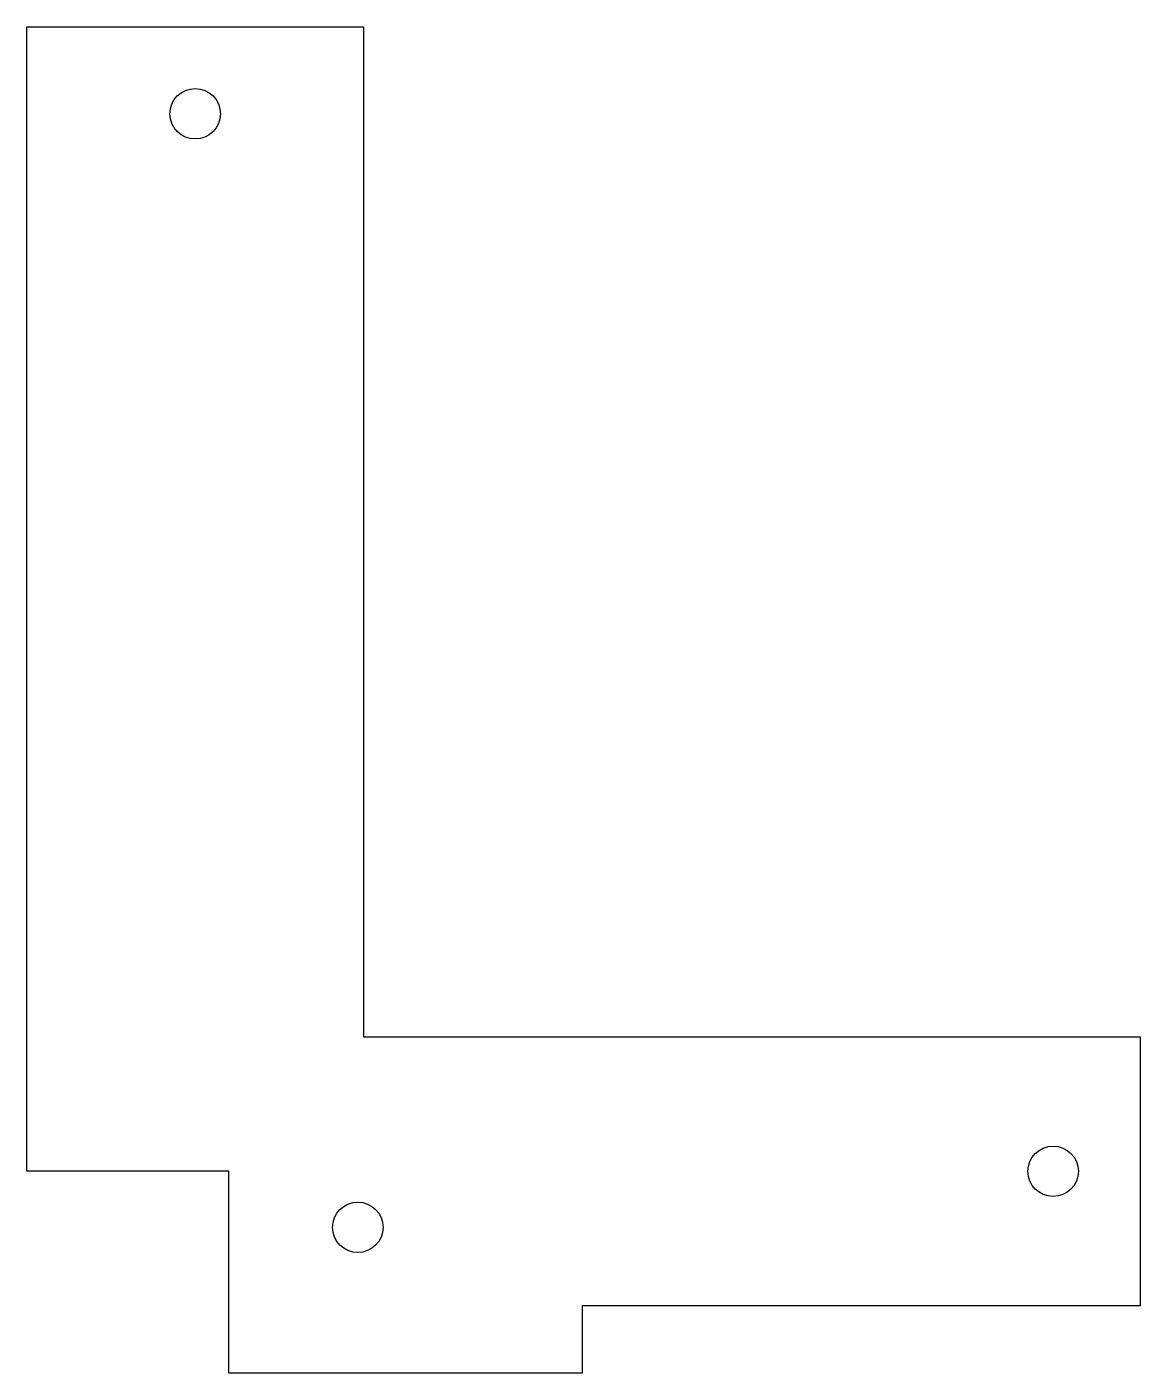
# Model space of a CAD drawing. Header units: millimetres. Extents: x 0 to 99, y 0 to 120.
import ezdxf

# ---------------------------------------------------------------- set-up
doc = ezdxf.new("R2010")
doc.units = ezdxf.units.MM

msp = doc.modelspace()

# ---------------------------------------------------------------- linework, layer by layer
for p, q in [((0, 18), (0, 120.08)), ((0, 120.08), (30, 120.08)), ((30, 120.08), (30, 30)), ((30, 30), (99.25, 30)), ((99.25, 30), (99.25, 6)), ((18, 18), (0, 18)), ((18, 0), (18, 18)), ((99.25, 6), (49.5, 6)), ((49.5, 6), (49.5, 0)), ((49.5, 0), (18, 0))]:
    msp.add_line(p, q)
for centre in [(15, 112.33), (91.5, 18), (29.5, 13)]:
    msp.add_circle(centre, 2.25)

doc.saveas('drawing.dxf')
